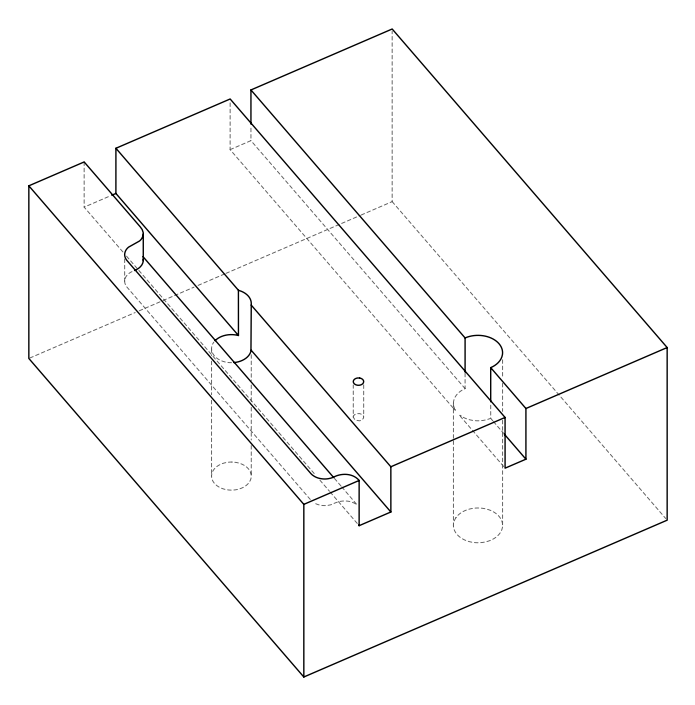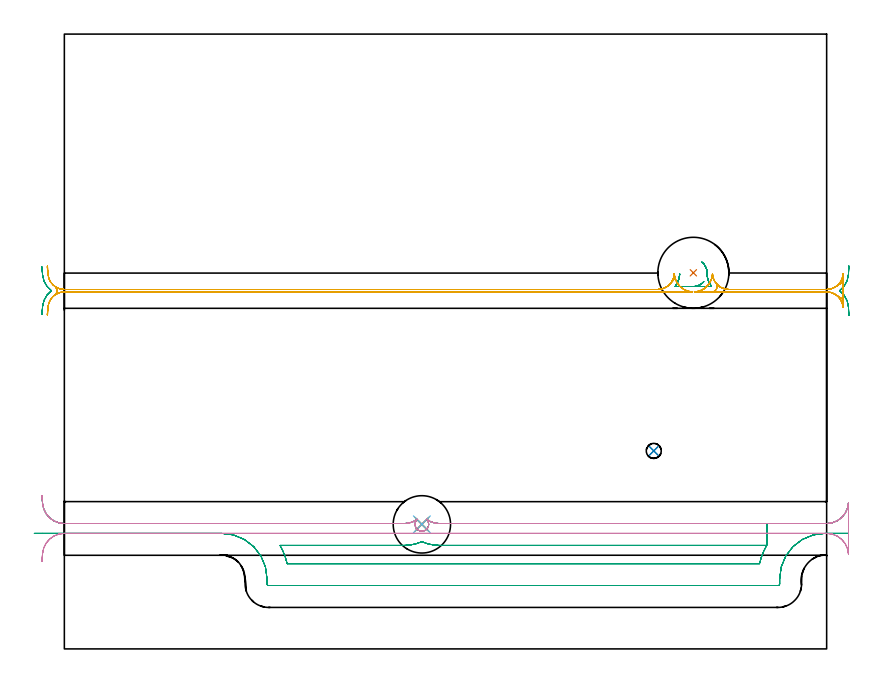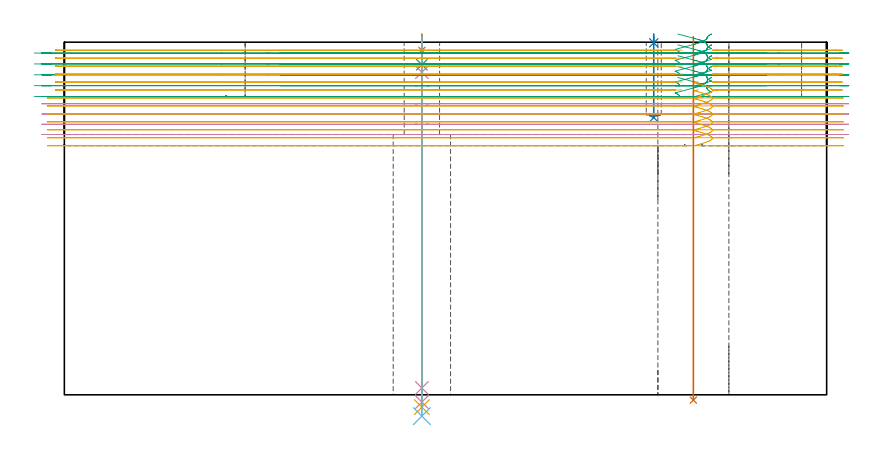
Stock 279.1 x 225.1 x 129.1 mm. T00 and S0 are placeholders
(PLAN: 11 operations, 8 tool changes, 36.3 min)
(1 SPOT_DRILL | STEP1HOLE | NXT0321_9005460120000 | 0.05 min | 181 mm3)
(2 SPOT_DRILL_1 | STEP1POCKET | NXT0321_9005460120000 | 0.03 min | 0 mm3)
(3 DRILL_BLIND_HOLE_INTO_CENTER | STEP1HOLE | NXT0301_026 | 0.04 min | 123 mm3)
(4 GUN_DRILL_THROUGH_HOLE | STEP1HOLE | UGT0307_001 | 0.58 min | 2363 mm3)
(5 SPADE_DRILL_TO_ENLARGE_THROUGH_HOLE | STEP1HOLE | UGT0306_004 | 0.54 min | 15784 mm3)
(6 DRILL_TO_ENLARGE_THROUGH_HOLE | STEP1HOLE | UGT0301_051 | 0.56 min | 26229 mm3)
(7 INDEXABLE_INSERT_DRILL_THROUGH_HOLE_FROM_SOLID | STEP1HOLE_1 | NXT0302_023 | 0.53 min | 68511 mm3)
(8 DRILL_BLIND_HOLE_INTO_CENTER_1 | STEP1POCKET | NXT0301_026 | 0.12 min | 637 mm3)
(9 MILL_OPEN_POCKET | POCKET_OPEN | NXT0201_012 | Follow Part, ap 4, ae 75% | 12.34 min | 182688 mm3)
(10 MILL_RECTANGULAR_SLOT | SLOT_RECTANGULAR | NXT0201_012 | Follow Part, ap 4, ae 75% | 5.19 min | 71486 mm3)
(11 MILL_RECTANGULAR_SLOT_1 | SLOT_RECTANGULAR_1 | NXT0201_011 | Follow Part, ap 3, ae 75% | 16.28 min | 123663 mm3)
(TOOL NXT0321_9005460120000 | NC Spot Drill, 142deg, 12mm, Carbide, Uncoated | D12 PA142 FL30 Z2)
(TOOL NXT0301_026 | Carbide Drill 5.5mm [860.1-0550-017A1-MM 2214] | D5.5 PA140 FL28 Z2)
(TOOL UGT0307_001 | Gun Drill 5 mm | D5 PA130 FL24 Z1)
(TOOL UGT0306_004 | Spade Drill 13.5mm | D13.5 PA132 FL10 Z2)
(TOOL UGT0301_051 | Twist Drill 21 mm | D21 PA118 FL145 Z2)
(TOOL NXT0302_023 | Index. Insert Drill 26mm [880-D2600L32-05] | D26 PA176 FL130 Z2)
(TOOL NXT0201_012 | ENDMILL 16mm [2P460-1600-NA 1630] | D16 FL38 Z6)
(TOOL NXT0201_011 | ENDMILL 12mm [2P460-1200-NA 1630] | D12 FL38 Z6)
(OP 1 SPOT_DRILL)
G17 G21 G94 G90
T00 M6
G54
G17 G0 G90 X130.9 Y45.6 S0 M3
G43 Z139.1 H0
G94 G81 G98 Z126.1 F250. R132.1
G80
M5
M2
(OP 2 SPOT_DRILL_1)
G17 G21 G94 G90
T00 M6
G54
G17 G0 G90 X215.8 Y72.5 S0 M3
G43 Z139.1 H0
G94 G81 G98 Z128.863 F250. R132.1
G80
M5
M2
(OP 3 DRILL_BLIND_HOLE_INTO_CENTER)
G17 G21 G94 G90
T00 M6
G54
G17 G0 G90 X130.9 Y45.6 S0 M3
G43 Z139.1 H1
G94 G81 G98 Z120.85 F250. R131.1
G80
M5
M2
(OP 4 GUN_DRILL_THROUGH_HOLE)
G17 G21 G94 G90
T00 M6
G54
G17 G0 G90 X130.9 Y45.6 M8
G43 Z139.1 H0
Z126.8
S716 M3
G94 G1 Z118.094 F125. M26
G4 X.084
Z2.5 F250.
G4 X.084
Z-2.666 F125.
G4 X.084
M5
M9
G0 Z126.8
Z139.1
M2
(OP 5 SPADE_DRILL_TO_ENLARGE_THROUGH_HOLE)
G17 G21 G94 G90
T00 M6
G54
G17 G0 G90 X130.9 Y45.6 S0 M3
G43 Z139.1 H0
G94 G73 G98 Z-4.505 F250. Q13.361 R131.1
G80
M5
M2
(OP 6 DRILL_TO_ENLARGE_THROUGH_HOLE)
G17 G21 G94 G90
T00 M6
G54
G17 G0 G90 X130.9 Y45.6 S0 M3
G43 Z139.1 H0
G94 G73 G98 Z-7.809 F250. Q19.558 R131.1
G80
M5
M2
(OP 7 INDEXABLE_INSERT_DRILL_THROUGH_HOLE_FROM_SOLID)
G17 G21 G94 G90
T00 M6
G54
G17 G0 G90 X230.3 Y137.7 S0 M3
G43 Z139.1 H1
G94 G81 G98 Z-1.954 F250. R131.1
G80
M5
M2
(OP 8 DRILL_BLIND_HOLE_INTO_CENTER_1)
G17 G21 G94 G90
T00 M6
G54
G17 G0 G90 X215.8 Y72.5 S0 M3
G43 Z139.1 H1
G94 G81 G98 Z101.5 F250. R131.1
G80
M5
M2
(OP 9 MILL_OPEN_POCKET)
G17 G21 G94 G90
T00 M6
G54
G17 G0 G90 X-8.23 Y122.403 S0 M3
G43 Z139.1 H1
Z125.12
G94 G1 X-7.97 Y125.392 F250.
G2 X-4.733 Y131.15 R8. F500.
X-7.97 Y136.908 R8.
G1 X-8.23 Y139.897 F250.
G0 Y122.403 Z121.14
G1 X-7.97 Y125.392
G2 X-4.733 Y131.15 R8. F500.
X-7.97 Y136.908 R8.
G1 X-8.23 Y139.897 F250.
G0 Y122.403 Z117.16
G1 X-7.97 Y125.392
G2 X-4.733 Y131.15 R8. F500.
X-7.97 Y136.908 R8.
G1 X-8.23 Y139.897 F250.
G0 Y122.403 Z113.18
G1 X-7.97 Y125.392
G2 X-4.733 Y131.15 R8. F500.
X-7.97 Y136.908 R8.
G1 X-8.23 Y139.897 F250.
G0 Y122.403 Z109.2
G1 X-7.97 Y125.392
G2 X-4.733 Y131.15 R8. F500.
X-7.97 Y136.908 R8.
G1 X-8.23 Y139.897 F250.
G0 Z139.1
X-11. Y42.3
Z125.12
G1 X-8.
X57.6 F500.
G2 X74.2 Y25.7 R16.6
G1 Y23.8
G3 X74.8 Y23.2 R0.6
G1 X261.3
G3 X261.9 Y23.8 R0.6
G1 Y25.7
G2 X278.5 Y42.3 R16.6
G1 X287.1
Y53.5
X287.09
G2 X279.1 Y45.9 R8.
G1 X257.138
Y37.9
G3 X254.523 Y31.2 R24.6
G1 X81.577
G3 X78.962 Y37.9 R24.6
G1 X124.469
G3 X130.9 Y39.249 R16.
X137.331 Y37.9 R16.
G1 X257.138
Y45.9
X137.331
G2 X132.655 Y47.409 R8.
G1 X132.634 Y47.387
G2 X133.293 Y44.887 R2.504
X133.08 Y44.384 R2.498
X129.35 Y43.642 R2.505
G1 X129.209 Y43.761
G2 X128.717 Y44.395 R2.506
X129.161 Y47.384 R2.506
G1 X129.14 Y47.405
G2 X124.469 Y45.9 R8.
G1 X0.
G2 X-7.97 Y53.208 R8.
G1 X-8.23 Y56.197 F250.
G0 X-11. Y42.3 Z121.14
G1 X-8.
X57.6 F500.
G2 X74.2 Y25.7 R16.6
G1 Y23.8
G3 X74.8 Y23.2 R0.6
G1 X261.3
G3 X261.9 Y23.8 R0.6
G1 Y25.7
G2 X278.5 Y42.3 R16.6
G1 X287.1
Y53.5
X287.09
G2 X279.1 Y45.9 R8.
G1 X257.138
Y37.9
G3 X254.523 Y31.2 R24.6
G1 X81.577
G3 X78.962 Y37.9 R24.6
G1 X124.469
G3 X130.9 Y39.249 R16.
X137.331 Y37.9 R16.
G1 X257.138
Y45.9
X137.331
G2 X132.655 Y47.409 R8.
G1 X132.634 Y47.387
G2 X133.292 Y44.886 R2.504
X133.081 Y44.386 R2.498
X129.35 Y43.642 R2.505
G1 X129.209 Y43.761
G2 X128.723 Y44.384 R2.506
X129.161 Y47.384 R2.506
G1 X129.14 Y47.405
G2 X124.469 Y45.9 R8.
G1 X0.
G2 X-7.97 Y53.208 R8.
G1 X-8.23 Y56.197 F250.
G0 X-11. Y42.3 Z117.16
G1 X-8.
X57.6 F500.
G2 X74.2 Y25.7 R16.6
G1 Y23.8
G3 X74.8 Y23.2 R0.6
G1 X261.3
G3 X261.9 Y23.8 R0.6
G1 Y25.7
G2 X278.5 Y42.3 R16.6
G1 X287.1
Y53.5
X287.09
G2 X279.1 Y45.9 R8.
G1 X257.138
Y37.9
G3 X254.523 Y31.2 R24.6
G1 X81.577
G3 X78.962 Y37.9 R24.6
G1 X124.469
G3 X130.9 Y39.249 R16.
X137.331 Y37.9 R16.
G1 X257.138
Y45.9
X137.331
G2 X132.655 Y47.409 R8.
G1 X132.634 Y47.387
G2 X133.326 Y45.012 R2.504
X133.221 Y44.679 R2.504
X129.351 Y43.642 R2.505
G1 X129.209 Y43.762
G2 X129.161 Y47.384 R2.506
G1 X129.14 Y47.405
G2 X124.469 Y45.9 R8.
G1 X0.
G2 X-7.97 Y53.208 R8.
G1 X-8.23 Y56.197 F250.
G0 X-11. Y42.3 Z113.18
G1 X-8.
X57.6 F500.
G2 X74.2 Y25.7 R16.6
G1 Y23.8
G3 X74.8 Y23.2 R0.6
G1 X261.3
G3 X261.9 Y23.8 R0.6
G1 Y25.7
G2 X278.5 Y42.3 R16.6
G1 X287.1
Y53.5
X287.09
G2 X279.1 Y45.9 R8.
G1 X257.138
Y37.9
G3 X254.523 Y31.2 R24.6
G1 X81.577
G3 X78.962 Y37.9 R24.6
G1 X124.469
G3 X130.9 Y39.249 R16.
X137.331 Y37.9 R16.
G1 X257.138
Y45.9
X137.331
G2 X132.655 Y47.409 R8.
G1 X132.634 Y47.387
G2 X133.326 Y45.012 R2.504
X133.221 Y44.679 R2.504
X129.351 Y43.642 R2.505
G1 X129.209 Y43.762
G2 X129.161 Y47.384 R2.506
G1 X129.14 Y47.405
G2 X124.469 Y45.9 R8.
G1 X0.
G2 X-7.97 Y53.208 R8.
G1 X-8.23 Y56.197 F250.
G0 X-11. Y42.3 Z109.2
G1 X-8.
X57.6 F500.
G2 X74.2 Y25.7 R16.6
G1 Y23.8
G3 X74.8 Y23.2 R0.6
G1 X261.3
G3 X261.9 Y23.8 R0.6
G1 Y25.7
G2 X278.5 Y42.3 R16.6
G1 X287.1
Y53.5
X287.09
G2 X279.1 Y45.9 R8.
G1 X257.138
Y37.9
G3 X254.523 Y31.2 R24.6
G1 X81.577
G3 X78.962 Y37.9 R24.6
G1 X124.469
G3 X130.9 Y39.249 R16.
X137.331 Y37.9 R16.
G1 X257.138
Y45.9
X137.331
G2 X132.655 Y47.409 R8.
G1 X132.634 Y47.387
G2 X133.327 Y45.018 R2.504
X133.22 Y44.675 R2.503
G1 X133.186 Y44.594
G2 X129.351 Y43.642 R2.505
G1 X129.209 Y43.762
G2 X129.161 Y47.384 R2.506
G1 X129.14 Y47.405
G2 X124.469 Y45.9 R8.
G1 X0.
G2 X-7.97 Y53.208 R8.
G1 X-8.23 Y56.197 F250.
G0 Z139.1
X224.63 Y132.7
Z132.1
G1 X230.819 Z130.442
X230.816 Y132.73 Z130.434
X231.131 Y132.762 Z130.349
X231.804 Y132.924 Z130.163
X232.449 Y133.176 Z129.978
X232.727 Y133.329 Z129.893
X233.003 Y133.484 Z129.808
X233.476 Y133.829 Z129.651
X233.906 Y134.226 Z129.494
X234.111 Y134.468 Z129.409
X233.906 Y134.226 Z129.324
X233.476 Y133.829 Z129.167
X233.003 Y133.484 Z129.011
X232.727 Y133.329 Z128.926
X232.449 Y133.176 Z128.841
X231.804 Y132.924 Z128.655
X231.131 Y132.762 Z128.47
X230.816 Y132.73 Z128.385
X230.819 Y132.7 Z128.377
X223.624 Z126.449
X223.869 Y133.016 Z126.342
X224.408 Y133.906 Z126.063
X224.826 Y134.858 Z125.784
X225.118 Y135.856 Z125.506
X225.278 Y136.884 Z125.227
X225.294 Y137.284 Z125.12
G2 X223.624 Y132.7 R8. F500.
G1 X229.783
X232.783 F250.
G0 X224.619 Z128.12
G1 X230.819 Z126.459
X230.816 Y132.73 Z126.451
X231.131 Y132.762 Z126.366
X231.804 Y132.924 Z126.18
X232.449 Y133.176 Z125.995
X232.727 Y133.329 Z125.91
X233.003 Y133.484 Z125.825
X233.472 Y133.825 Z125.669
X233.898 Y134.218 Z125.514
X234.103 Y134.46 Z125.429
X233.898 Y134.218 Z125.344
X233.472 Y133.825 Z125.189
X233.003 Y133.484 Z125.034
X232.727 Y133.329 Z124.949
X232.449 Y133.176 Z124.864
X231.804 Y132.924 Z124.678
X231.131 Y132.762 Z124.493
X230.816 Y132.73 Z124.408
X230.819 Y132.7 Z124.4
X223.624 Z122.472
X223.869 Y133.016 Z122.365
X224.409 Y133.908 Z122.085
X224.828 Y134.863 Z121.806
X225.12 Y135.864 Z121.527
X225.279 Y136.895 Z121.247
X225.295 Y137.295 Z121.14
G2 X223.624 Y132.7 R8. F500.
G1 X229.783
X232.783 F250.
G0 X224.617 Z124.14
G1 X230.822 Z122.477
X230.819 Y132.73 Z122.469
X231.125 Y132.762 Z122.387
X231.424 Y132.831 Z122.305
X231.732 Y132.902 Z122.22
X232.547 Y133.225 Z121.985
X233.293 Y133.686 Z121.75
X233.535 Y133.891 Z121.665
X233.776 Y134.096 Z121.58
X233.898 Y134.219 Z121.534
X234.103 Y134.46 Z121.449
X233.898 Y134.219 Z121.364
X233.776 Y134.096 Z121.318
X233.535 Y133.891 Z121.233
X233.293 Y133.686 Z121.148
X232.547 Y133.225 Z120.913
X231.732 Y132.902 Z120.678
X231.424 Y132.831 Z120.593
X231.125 Y132.762 Z120.511
X230.819 Y132.73 Z120.429
X230.822 Y132.7 Z120.421
X223.624 Z118.492
X223.869 Y133.016 Z118.385
X224.409 Y133.908 Z118.105
X224.828 Y134.863 Z117.826
X225.12 Y135.864 Z117.547
X225.279 Y136.895 Z117.267
X225.295 Y137.295 Z117.16
G2 X223.624 Y132.7 R8. F500.
G1 X229.78
X232.78 F250.
G0 X224.611 Z120.16
G1 X230.822 Z118.496
X230.819 Y132.73 Z118.488
X231.125 Y132.762 Z118.405
X231.424 Y132.831 Z118.323
X231.732 Y132.902 Z118.238
X232.547 Y133.225 Z118.003
X233.293 Y133.686 Z117.768
X233.535 Y133.891 Z117.684
X233.776 Y134.096 Z117.599
X233.894 Y134.214 Z117.554
X234.1 Y134.455 Z117.469
X233.894 Y134.214 Z117.384
X233.776 Y134.096 Z117.339
X233.535 Y133.891 Z117.254
X233.293 Y133.686 Z117.17
X232.547 Y133.225 Z116.935
X231.732 Y132.902 Z116.7
X231.424 Y132.831 Z116.615
X231.125 Y132.762 Z116.533
X230.819 Y132.73 Z116.45
X230.822 Y132.7 Z116.442
X223.624 Z114.514
X223.869 Y133.016 Z114.406
X224.41 Y133.91 Z114.127
X224.829 Y134.866 Z113.847
X225.121 Y135.869 Z113.567
X225.28 Y136.901 Z113.287
X225.295 Y137.3 Z113.18
G2 X223.624 Y132.7 R8. F500.
G1 X229.78
X232.78 F250.
G0 X224.613 Z116.18
G1 X230.822 Z114.516
X230.819 Y132.73 Z114.508
X231.134 Y132.763 Z114.424
X231.808 Y132.925 Z114.238
X232.453 Y133.178 Z114.052
X232.73 Y133.331 Z113.967
X233.007 Y133.486 Z113.882
X233.471 Y133.825 Z113.728
X233.893 Y134.215 Z113.574
X234.099 Y134.456 Z113.489
X233.893 Y134.215 Z113.404
X233.471 Y133.825 Z113.25
X233.007 Y133.486 Z113.096
X232.73 Y133.331 Z113.011
X232.453 Y133.178 Z112.927
X231.808 Y132.925 Z112.741
X231.134 Y132.763 Z112.555
X230.819 Y132.73 Z112.47
X230.822 Y132.7 Z112.462
X223.624 Z110.534
X223.869 Y133.016 Z110.426
X224.41 Y133.91 Z110.147
X224.829 Y134.866 Z109.867
X225.121 Y135.869 Z109.587
X225.28 Y136.901 Z109.307
X225.295 Y137.3 Z109.2
G2 X223.624 Y132.7 R8. F500.
G1 X229.78
X232.78 F250.
G0 Z139.1
X236.787
Z132.1
G1 X236.976 Z132.049
X236.731 Y133.016 Z131.942
X236.254 Y133.789 Z131.699
X235.868 Y134.611 Z131.455
X235.578 Y135.471 Z131.212
X235.386 Y136.358 Z130.969
X235.297 Y137.261 Z130.726
X235.3 Y137.662 Z130.619
X235.302 Y137.978 Z130.534
X235.199 Y138.747 Z130.326
X234.979 Y139.491 Z130.118
X234.646 Y140.192 Z129.91
X234.209 Y140.833 Z129.702
X233.679 Y141.399 Z129.494
X233.432 Y141.598 Z129.409
X233.679 Y141.399 Z129.325
X234.209 Y140.833 Z129.117
X234.646 Y140.192 Z128.909
X234.979 Y139.491 Z128.701
X235.199 Y138.747 Z128.493
X235.302 Y137.978 Z128.285
X235.3 Y137.662 Z128.2
X235.297 Y137.261 Z128.093
X235.386 Y136.358 Z127.85
X235.578 Y135.471 Z127.607
X235.868 Y134.611 Z127.363
X236.254 Y133.789 Z127.12
X236.731 Y133.016 Z126.877
X236.976 Y132.7 Z126.77
X230.819 Z125.12
X236.976 F500.
G2 X235.307 Y137.264 R8.
G0 Z139.1
X236.787 Y132.7
Z128.12
G1 X236.976 Z128.069 F250.
X236.731 Y133.016 Z127.962
X236.254 Y133.789 Z127.719
X235.868 Y134.611 Z127.475
X235.578 Y135.471 Z127.232
X235.386 Y136.358 Z126.989
X235.297 Y137.261 Z126.746
X235.3 Y137.662 Z126.639
X235.302 Y137.978 Z126.554
X235.199 Y138.747 Z126.346
X234.979 Y139.491 Z126.138
X234.646 Y140.192 Z125.93
X234.209 Y140.833 Z125.722
X233.679 Y141.399 Z125.514
X233.432 Y141.598 Z125.429
X233.679 Y141.399 Z125.345
X234.209 Y140.833 Z125.137
X234.646 Y140.192 Z124.929
X234.979 Y139.491 Z124.721
X235.199 Y138.747 Z124.513
X235.302 Y137.978 Z124.305
X235.3 Y137.662 Z124.22
X235.297 Y137.261 Z124.113
X235.386 Y136.358 Z123.87
X235.578 Y135.471 Z123.627
X235.868 Y134.611 Z123.383
X236.254 Y133.789 Z123.14
X236.731 Y133.016 Z122.897
X236.976 Y132.7 Z122.79
X230.819 Z121.14
X236.976 F500.
G2 X235.307 Y137.264 R8.
G0 Z139.1
X236.789 Y132.7
Z124.14
G1 X236.976 Z124.09 F250.
X236.731 Y133.016 Z123.983
X236.254 Y133.789 Z123.739
X235.868 Y134.611 Z123.496
X235.578 Y135.471 Z123.253
X235.386 Y136.358 Z123.01
X235.297 Y137.261 Z122.767
X235.3 Y137.662 Z122.659
X235.302 Y137.978 Z122.575
X235.199 Y138.748 Z122.366
X234.979 Y139.492 Z122.158
X234.645 Y140.193 Z121.95
X234.208 Y140.835 Z121.742
X233.677 Y141.401 Z121.534
X233.43 Y141.599 Z121.449
X233.677 Y141.401 Z121.365
X234.208 Y140.835 Z121.157
X234.645 Y140.193 Z120.949
X234.979 Y139.492 Z120.74
X235.199 Y138.748 Z120.532
X235.302 Y137.978 Z120.324
X235.3 Y137.662 Z120.24
X235.297 Y137.261 Z120.132
X235.386 Y136.358 Z119.889
X235.578 Y135.471 Z119.646
X235.868 Y134.611 Z119.403
X236.254 Y133.789 Z119.159
X236.731 Y133.016 Z118.916
X236.976 Y132.7 Z118.809
X230.822 Z117.16
X236.976 F500.
G2 X235.307 Y137.264 R8.
G0 Z139.1
X236.789 Y132.7
Z120.16
G1 X236.976 Z120.11 F250.
X236.731 Y133.016 Z120.003
X236.254 Y133.789 Z119.76
X235.868 Y134.611 Z119.516
X235.578 Y135.471 Z119.273
X235.386 Y136.358 Z119.03
X235.297 Y137.261 Z118.787
X235.3 Y137.662 Z118.679
X235.302 Y137.978 Z118.595
X235.199 Y138.748 Z118.387
X234.979 Y139.492 Z118.178
X234.645 Y140.193 Z117.97
X234.208 Y140.835 Z117.762
X233.677 Y141.401 Z117.554
X233.43 Y141.599 Z117.469
X233.677 Y141.401 Z117.385
X234.208 Y140.835 Z117.177
X234.645 Y140.193 Z116.969
X234.979 Y139.492 Z116.761
X235.199 Y138.748 Z116.552
X235.302 Y137.978 Z116.344
X235.3 Y137.662 Z116.26
X235.297 Y137.261 Z116.152
X235.386 Y136.358 Z115.909
X235.578 Y135.471 Z115.666
X235.868 Y134.611 Z115.423
X236.254 Y133.789 Z115.179
X236.731 Y133.016 Z114.936
X236.976 Y132.7 Z114.829
X230.822 Z113.18
X236.976 F500.
G2 X235.307 Y137.264 R8.
G0 Z139.1
X236.789 Y132.7
Z116.18
G1 X236.976 Z116.13 F250.
X236.731 Y133.016 Z116.023
X236.254 Y133.789 Z115.78
X235.868 Y134.611 Z115.536
X235.578 Y135.471 Z115.293
X235.386 Y136.358 Z115.05
X235.297 Y137.261 Z114.807
X235.3 Y137.662 Z114.699
X235.302 Y137.978 Z114.615
X235.199 Y138.748 Z114.407
X234.979 Y139.492 Z114.198
X234.645 Y140.193 Z113.99
X234.208 Y140.835 Z113.782
X233.677 Y141.401 Z113.574
X233.43 Y141.599 Z113.489
X233.677 Y141.401 Z113.405
X234.208 Y140.835 Z113.197
X234.645 Y140.193 Z112.989
X234.979 Y139.492 Z112.781
X235.199 Y138.748 Z112.572
X235.302 Y137.978 Z112.364
X235.3 Y137.662 Z112.28
X235.297 Y137.261 Z112.172
X235.386 Y136.358 Z111.929
X235.578 Y135.471 Z111.686
X235.868 Y134.611 Z111.443
X236.254 Y133.789 Z111.199
X236.731 Y133.016 Z110.956
X236.976 Y132.7 Z110.849
X230.822 Z109.2
X236.976 F500.
G2 X235.306 Y137.276 R8.
G0 Z139.1
X287.24 Y140.196
Z125.12
G1 X287.09 Y137.2 F250.
G2 X283.833 Y131.15 R8. F500.
X287.09 Y125.1 R8.
G1 X287.24 Y122.104 F250.
G0 Y140.196 Z121.14
G1 X287.09 Y137.2
G2 X283.833 Y131.15 R8. F500.
X287.09 Y125.1 R8.
G1 X287.24 Y122.104 F250.
G0 Y140.196 Z117.16
G1 X287.09 Y137.2
G2 X283.833 Y131.15 R8. F500.
X287.09 Y125.1 R8.
G1 X287.24 Y122.104 F250.
G0 Y140.196 Z113.18
G1 X287.09 Y137.2
G2 X283.833 Y131.15 R8. F500.
X287.09 Y125.1 R8.
G1 X287.24 Y122.104 F250.
G0 Y140.196 Z109.2
G1 X287.09 Y137.2
G2 X283.833 Y131.15 R8. F500.
X287.09 Y125.1 R8.
G1 X287.24 Y122.104 F250.
G0 Z139.1
M5
M2
(OP 10 MILL_RECTANGULAR_SLOT)
G17 G21 G94 G90
T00 M6
G54
G17 G0 G90 X-8.23 Y32.003 S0 M3
G43 Z139.1 H1
Z106.567
G94 G1 X-7.97 Y34.992 F250.
G2 X0. Y42.3 R8. F500.
G1 X279.1
G2 X287.09 Y34.7 R8.
G1 X287.1
Y53.5
X287.09
G2 X279.1 Y45.9 R8.
G1 X137.331
G2 X132.587 Y47.458 R8.
G1 X132.58 Y47.451
G2 X129.22 Y47.451 R-2.5
G1 X129.213 Y47.458
G2 X124.469 Y45.9 R8.
G1 X0.
G2 X-7.97 Y53.208 R8.
G1 X-8.23 Y56.197 F250.
G0 Y32.003 Z102.811
G1 X-7.97 Y34.992
G2 X0. Y42.3 R8. F500.
G1 X279.1
G2 X287.09 Y34.7 R8.
G1 X287.1
Y53.5
X287.09
G2 X279.1 Y45.9 R8.
G1 X137.331
G2 X132.587 Y47.458 R8.
G1 X132.58 Y47.451
G2 X129.22 Y47.451 R-2.5
G1 X129.213 Y47.458
G2 X124.469 Y45.9 R8.
G1 X0.
G2 X-7.97 Y53.208 R8.
G1 X-8.23 Y56.197 F250.
G0 Y32.003 Z99.056
G1 X-7.97 Y34.992
G2 X0. Y42.3 R8. F500.
G1 X279.1
G2 X287.09 Y34.7 R8.
G1 X287.1
Y53.5
X287.09
G2 X279.1 Y45.9 R8.
G1 X137.331
G2 X132.587 Y47.458 R8.
G1 X132.58 Y47.451
G2 X129.22 Y47.451 R-2.5
G1 X129.213 Y47.458
G2 X124.469 Y45.9 R8.
G1 X0.
G2 X-7.97 Y53.208 R8.
G1 X-8.23 Y56.197 F250.
G0 Y32.003 Z95.3
G1 X-7.97 Y34.992
G2 X0. Y42.3 R8. F500.
G1 X279.1
G2 X287.09 Y34.7 R8.
G1 X287.1
Y53.5
X287.09
G2 X279.1 Y45.9 R8.
G1 X137.331
G2 X132.587 Y47.458 R8.
G1 X132.58 Y47.451
G2 X129.22 Y47.451 R-2.5
G1 X129.213 Y47.458
G2 X124.469 Y45.9 R8.
G1 X0.
G2 X-7.97 Y53.208 R8.
G1 X-8.23 Y56.197 F250.
G0 Z139.1
M5
M2
(OP 11 MILL_RECTANGULAR_SLOT_1)
G17 G21 G94 G90
T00 M6
G54
G17 G0 G90 X284.893 Y134.217 S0 M3
G43 Z139.1 H1
Z126.185
G94 G1 X282.381 Y132.577 F250.
G2 X279.1 Y131.6 R6. F500.
G1 X243.3
G2 X238.762 Y133.674 R6.
G1 X238.736 Y133.66
G2 X238.928 Y133.181 R2.885
X238.159 Y131.076 R2.03
X237.342 Y130.729 R2.209
G1 X237.347 Y130.7
X279.1
G2 X282.367 Y129.733 R6.
G1 X284.883 Y128.099 F250.
G0 X284.893 Y134.217 Z123.269
G1 X282.381 Y132.577
G2 X279.1 Y131.6 R6. F500.
G1 X243.3
G2 X238.762 Y133.674 R6.
G1 X238.736 Y133.66
G2 X238.878 Y133.356 R3.503
G1 X238.929 Y133.177
G2 X238.156 Y131.074 R2.03
X237.342 Y130.729 R2.209
G1 X237.347 Y130.7
X279.1
G2 X282.367 Y129.733 R6.
G1 X284.883 Y128.099 F250.
G0 X284.893 Y134.217 Z120.354
G1 X282.381 Y132.577
G2 X279.1 Y131.6 R6. F500.
G1 X243.3
G2 X238.762 Y133.674 R6.
G1 X238.736 Y133.66
G2 X238.878 Y133.356 R3.503
G1 X238.929 Y133.177
G2 X238.156 Y131.074 R2.03
X237.342 Y130.729 R2.209
G1 X237.347 Y130.7
X279.1
G2 X282.367 Y129.733 R6.
G1 X284.883 Y128.099 F250.
G0 X284.893 Y134.217 Z117.438
G1 X282.381 Y132.577
G2 X279.1 Y131.6 R6. F500.
G1 X243.3
G2 X238.762 Y133.674 R6.
G1 X238.736 Y133.66
G2 X238.878 Y133.356 R3.503
X238.159 Y131.076 R2.03
X237.342 Y130.729 R2.209
G1 X237.347 Y130.7
X279.1
G2 X282.367 Y129.733 R6.
G1 X284.883 Y128.099 F250.
G0 X284.893 Y134.217 Z114.523
G1 X282.381 Y132.577
G2 X279.1 Y131.6 R6. F500.
G1 X243.3
G2 X238.762 Y133.674 R6.
G1 X238.736 Y133.66
G2 X238.928 Y133.182 R2.886
X238.159 Y131.076 R2.03
X237.342 Y130.729 R2.209
G1 X237.347 Y130.7
X279.1
G2 X282.367 Y129.733 R6.
G1 X284.883 Y128.099 F250.
G0 X284.893 Y134.217 Z111.608
G1 X282.381 Y132.577
G2 X279.1 Y131.6 R6. F500.
G1 X243.3
G2 X238.759 Y133.678 R6.
G1 X238.732 Y133.664
G2 X238.928 Y133.182 R2.989
X238.154 Y131.073 R2.012
X237.342 Y130.729 R2.209
G1 X237.347 Y130.7
X279.1
G2 X282.367 Y129.733 R6.
G1 X284.883 Y128.099 F250.
G0 Z139.1
X232.046 Y130.925
Z114.608
G1 X231.63 Y130.822 Z114.493
X230.938 Y130.724 Z114.305
X230.674 Y130.71 Z114.235
Y130.7 Z114.232
Y130.71 Z114.229
X230.938 Y130.724 Z114.158
X231.63 Y130.822 Z113.971
X232.309 Y130.989 Z113.784
X232.968 Y131.223 Z113.596
X233.6 Y131.521 Z113.409
X234.2 Y131.881 Z113.222
X234.76 Y132.299 Z113.034
X235.277 Y132.77 Z112.847
X235.743 Y133.291 Z112.66
X236.156 Y133.855 Z112.472
X236.51 Y134.458 Z112.285
X236.802 Y135.093 Z112.098
X237.029 Y135.754 Z111.91
X237.19 Y136.435 Z111.723
X237.282 Y137.128 Z111.536
X237.293 Y137.392 Z111.465
X237.303 Z111.462
X237.293 Z111.459
X237.282 Y137.128 Z111.388
X237.19 Y136.435 Z111.201
X237.029 Y135.754 Z111.014
X236.802 Y135.093 Z110.826
X236.51 Y134.458 Z110.639
X236.156 Y133.855 Z110.452
X235.743 Y133.291 Z110.264
X235.277 Y132.77 Z110.077
X234.76 Y132.299 Z109.89
X234.2 Y131.881 Z109.702
X233.6 Y131.521 Z109.515
X232.968 Y131.223 Z109.328
X232.309 Y130.989 Z109.141
X231.63 Y130.822 Z108.953
X230.938 Y130.724 Z108.766
X230.674 Y130.71 Z108.695
Y130.7 Z108.692
X279.1 F500.
G2 X285.09 Y125.046 R6.
G1 X285.1
Y137.254
X285.09
G2 X279.1 Y131.6 R6.
G1 X243.3
G2 X237.303 Y137.392 R6.
G0 X232.046 Y130.925 Z111.692
G1 X231.63 Y130.822 Z111.577 F250.
X230.938 Y130.724 Z111.39
X230.674 Y130.71 Z111.319
Y130.7 Z111.316
Y130.71 Z111.314
X230.938 Y130.724 Z111.243
X231.63 Y130.822 Z111.056
X232.309 Y130.989 Z110.868
X232.968 Y131.223 Z110.681
X233.6 Y131.521 Z110.494
X234.2 Y131.881 Z110.306
X234.76 Y132.299 Z110.119
X235.277 Y132.77 Z109.932
X235.743 Y133.291 Z109.744
X236.156 Y133.855 Z109.557
X236.51 Y134.458 Z109.37
X236.802 Y135.093 Z109.182
X237.029 Y135.754 Z108.995
X237.19 Y136.435 Z108.808
X237.282 Y137.128 Z108.62
X237.293 Y137.392 Z108.549
X237.303 Z108.547
X237.293 Z108.544
X237.282 Y137.128 Z108.473
X237.19 Y136.435 Z108.286
X237.029 Y135.754 Z108.098
X236.802 Y135.093 Z107.911
X236.51 Y134.458 Z107.724
X236.156 Y133.855 Z107.536
X235.743 Y133.291 Z107.349
X235.277 Y132.77 Z107.162
X234.76 Y132.299 Z106.974
X234.2 Y131.881 Z106.787
X233.6 Y131.521 Z106.6
X232.968 Y131.223 Z106.412
X232.309 Y130.989 Z106.225
X231.63 Y130.822 Z106.038
X230.938 Y130.724 Z105.85
X230.674 Y130.71 Z105.78
Y130.7 Z105.777
X279.1 F500.
G2 X285.09 Y125.046 R6.
G1 X285.1
Y137.254
X285.09
G2 X279.1 Y131.6 R6.
G1 X243.3
G2 X237.303 Y137.392 R6.
G0 X232.046 Y130.925 Z108.777
G1 X231.63 Y130.822 Z108.662 F250.
X230.938 Y130.724 Z108.475
X230.674 Y130.71 Z108.404
Y130.7 Z108.401
Y130.71 Z108.398
X230.938 Y130.724 Z108.328
X231.63 Y130.822 Z108.14
X232.309 Y130.989 Z107.953
X232.968 Y131.223 Z107.766
X233.6 Y131.521 Z107.578
X234.2 Y131.881 Z107.391
X234.76 Y132.299 Z107.204
X235.277 Y132.77 Z107.016
X235.743 Y133.291 Z106.829
X236.156 Y133.855 Z106.642
X236.51 Y134.458 Z106.454
X236.802 Y135.093 Z106.267
X237.029 Y135.754 Z106.08
X237.19 Y136.435 Z105.892
X237.282 Y137.128 Z105.705
X237.293 Y137.392 Z105.634
X237.303 Z105.631
X237.293 Z105.629
X237.282 Y137.128 Z105.558
X237.19 Y136.435 Z105.37
X237.029 Y135.754 Z105.183
X236.802 Y135.093 Z104.996
X236.51 Y134.458 Z104.808
X236.156 Y133.855 Z104.621
X235.743 Y133.291 Z104.434
X235.277 Y132.77 Z104.246
X234.76 Y132.299 Z104.059
X234.2 Y131.881 Z103.872
X233.6 Y131.521 Z103.684
X232.968 Y131.223 Z103.497
X232.309 Y130.989 Z103.31
X231.63 Y130.822 Z103.122
X230.938 Y130.724 Z102.935
X230.674 Y130.71 Z102.864
Y130.7 Z102.862
X279.1 F500.
G2 X285.09 Y125.046 R6.
G1 X285.1
Y137.254
X285.09
G2 X279.1 Y131.6 R6.
G1 X243.3
G2 X237.303 Y137.392 R6.
G0 X232.046 Y130.925 Z105.862
G1 X231.63 Y130.822 Z105.747 F250.
X230.938 Y130.724 Z105.559
X230.674 Y130.71 Z105.488
Y130.7 Z105.486
Y130.71 Z105.483
X230.938 Y130.724 Z105.412
X231.63 Y130.822 Z105.225
X232.309 Y130.989 Z105.037
X232.968 Y131.223 Z104.85
X233.6 Y131.521 Z104.663
X234.2 Y131.881 Z104.475
X234.76 Y132.299 Z104.288
X235.277 Y132.77 Z104.101
X235.743 Y133.291 Z103.914
X236.156 Y133.855 Z103.726
X236.51 Y134.458 Z103.539
X236.802 Y135.093 Z103.352
X237.029 Y135.754 Z103.164
X237.19 Y136.435 Z102.977
X237.282 Y137.128 Z102.79
X237.293 Y137.392 Z102.719
X237.303 Z102.716
X237.293 Z102.713
X237.282 Y137.128 Z102.642
X237.19 Y136.435 Z102.455
X237.029 Y135.754 Z102.268
X236.802 Y135.093 Z102.08
X236.51 Y134.458 Z101.893
X236.156 Y133.855 Z101.706
X235.743 Y133.291 Z101.518
X235.277 Y132.77 Z101.331
X234.76 Y132.299 Z101.144
X234.2 Y131.881 Z100.956
X233.6 Y131.521 Z100.769
X232.968 Y131.223 Z100.582
X232.309 Y130.989 Z100.394
X231.63 Y130.822 Z100.207
X230.938 Y130.724 Z100.02
X230.674 Y130.71 Z99.949
Y130.7 Z99.946
X279.1 F500.
G2 X285.09 Y125.046 R6.
G1 X285.1
Y137.254
X285.09
G2 X279.1 Y131.6 R6.
G1 X243.3
G2 X237.303 Y137.392 R6.
G0 X232.046 Y130.925 Z102.946
G1 X231.63 Y130.822 Z102.831 F250.
X230.938 Y130.724 Z102.644
X230.674 Y130.71 Z102.573
Y130.7 Z102.57
Y130.71 Z102.568
X230.938 Y130.724 Z102.497
X231.63 Y130.822 Z102.309
X232.309 Y130.989 Z102.122
X232.968 Y131.223 Z101.935
X233.6 Y131.521 Z101.747
X234.2 Y131.881 Z101.56
X234.76 Y132.299 Z101.373
X235.277 Y132.77 Z101.185
X235.743 Y133.291 Z100.998
X236.156 Y133.855 Z100.811
X236.51 Y134.458 Z100.623
X236.802 Y135.093 Z100.436
X237.029 Y135.754 Z100.249
X237.19 Y136.435 Z100.061
X237.282 Y137.128 Z99.874
X237.293 Y137.392 Z99.803
X237.303 Z99.801
X237.293 Z99.798
X237.282 Y137.128 Z99.727
X237.19 Y136.435 Z99.54
X237.029 Y135.754 Z99.352
X236.802 Y135.093 Z99.165
X236.51 Y134.458 Z98.978
X236.156 Y133.855 Z98.79
X235.743 Y133.291 Z98.603
X235.277 Y132.77 Z98.416
X234.76 Y132.299 Z98.228
X234.2 Y131.881 Z98.041
X233.6 Y131.521 Z97.854
X232.968 Y131.223 Z97.666
X232.309 Y130.989 Z97.479
X231.63 Y130.822 Z97.292
X230.938 Y130.724 Z97.104
X230.674 Y130.71 Z97.033
Y130.7 Z97.031
X279.1 F500.
G2 X285.09 Y125.046 R6.
G1 X285.1
Y137.254
X285.09
G2 X279.1 Y131.6 R6.
G1 X243.3
G2 X237.303 Y137.392 R6.
G0 X232.046 Y130.925 Z100.031
G1 X231.63 Y130.822 Z99.916 F250.
X230.938 Y130.724 Z99.729
X230.674 Y130.71 Z99.658
Y130.7 Z99.655
Y130.71 Z99.652
X230.938 Y130.724 Z99.581
X231.63 Y130.822 Z99.394
X232.309 Y130.989 Z99.207
X232.968 Y131.223 Z99.019
X233.6 Y131.521 Z98.832
X234.2 Y131.881 Z98.645
X234.76 Y132.299 Z98.457
X235.277 Y132.77 Z98.27
X235.743 Y133.291 Z98.083
X236.156 Y133.855 Z97.895
X236.51 Y134.458 Z97.708
X236.802 Y135.093 Z97.521
X237.029 Y135.754 Z97.333
X237.19 Y136.435 Z97.146
X237.282 Y137.128 Z96.959
X237.293 Y137.392 Z96.888
X237.303 Z96.885
X237.293 Z96.883
X237.282 Y137.128 Z96.812
X237.19 Y136.435 Z96.624
X237.029 Y135.754 Z96.437
X236.802 Y135.093 Z96.25
X236.51 Y134.458 Z96.062
X236.156 Y133.855 Z95.875
X235.743 Y133.291 Z95.688
X235.277 Y132.77 Z95.5
X234.76 Y132.299 Z95.313
X234.2 Y131.881 Z95.126
X233.6 Y131.521 Z94.938
X232.968 Y131.223 Z94.751
X232.309 Y130.989 Z94.564
X231.63 Y130.822 Z94.376
X230.938 Y130.724 Z94.189
X230.674 Y130.71 Z94.118
Y130.7 Z94.115
X279.1 F500.
G2 X285.09 Y125.046 R6.
G1 X285.1
Y137.254
X285.09
G2 X279.1 Y131.6 R6.
G1 X243.3
G2 X237.303 Y137.392 R6.
G0 X232.046 Y130.925 Z97.115
G1 X231.63 Y130.822 Z97.001 F250.
X230.938 Y130.724 Z96.813
X230.674 Y130.71 Z96.742
Y130.7 Z96.74
Y130.71 Z96.737
X230.938 Y130.724 Z96.666
X231.63 Y130.822 Z96.479
X232.309 Y130.989 Z96.291
X232.968 Y131.223 Z96.104
X233.6 Y131.521 Z95.917
X234.2 Y131.881 Z95.729
X234.76 Y132.299 Z95.542
X235.277 Y132.77 Z95.355
X235.743 Y133.291 Z95.167
X236.156 Y133.855 Z94.98
X236.51 Y134.458 Z94.793
X236.802 Y135.093 Z94.605
X237.029 Y135.754 Z94.418
X237.19 Y136.435 Z94.231
X237.282 Y137.128 Z94.043
X237.293 Y137.392 Z93.972
X237.303 Z93.97
X237.293 Z93.967
X237.282 Y137.128 Z93.896
X237.19 Y136.435 Z93.709
X237.029 Y135.754 Z93.522
X236.802 Y135.093 Z93.334
X236.51 Y134.458 Z93.147
X236.156 Y133.855 Z92.96
X235.743 Y133.291 Z92.772
X235.277 Y132.77 Z92.585
X234.76 Y132.299 Z92.398
X234.2 Y131.881 Z92.21
X233.6 Y131.521 Z92.023
X232.968 Y131.223 Z91.836
X232.309 Y130.989 Z91.648
X231.63 Y130.822 Z91.461
X230.938 Y130.724 Z91.274
X230.674 Y130.71 Z91.203
Y130.7 Z91.2
X279.1 F500.
G2 X285.09 Y125.046 R6.
G1 X285.1
Y137.254
X285.09
G2 X279.1 Y131.6 R6.
G1 X243.3
G2 X237.303 Y137.392 R6.
G0 Z139.1
X223.796 Y135.925
Z126.185
G1 X221.827 Y133.662 F250.
G2 X217.3 Y131.6 R6. F500.
G1 X0.
G2 X-3.282 Y132.577 R6.
G1 X-3.303 Y132.556
G2 X-3.106 Y132.333 R3.511
G1 X-3.008 Y132.183
G2 X-3.288 Y129.754 R2.031
G1 X-3.267 Y129.733
G2 X0. Y130.7 R6.
G1 X223.225
X226.225 F250.
G0 X223.801 Y135.943 Z123.269
G1 X221.838 Y133.674
G2 X217.3 Y131.6 R6. F500.
G1 X0.
G2 X-3.282 Y132.577 R6.
G1 X-3.303 Y132.556
G2 X-3.106 Y132.334 R3.51
X-3.288 Y129.754 R2.032
G1 X-3.267 Y129.733
G2 X0. Y130.7 R6.
G1 X223.225
X226.225 F250.
G0 X223.801 Y135.943 Z120.354
G1 X221.838 Y133.674
G2 X217.3 Y131.6 R6. F500.
G1 X0.
G2 X-3.282 Y132.577 R6.
G1 X-3.303 Y132.556
G2 X-3.106 Y132.334 R3.51
X-3.288 Y129.754 R2.032
G1 X-3.267 Y129.733
G2 X0. Y130.7 R6.
G1 X223.225
X226.225 F250.
G0 X223.799 Y135.936 Z117.438
G1 X221.834 Y133.669
G2 X217.3 Y131.6 R6. F500.
G1 X0.
G2 X-3.282 Y132.577 R6.
G1 X-3.303 Y132.556
G2 X-3.106 Y132.333 R3.51
G1 X-3.002 Y132.173
G2 X-3.289 Y129.754 R2.03
G1 X-3.268 Y129.732
G2 X0. Y130.7 R6.
G1 X223.225
X226.225 F250.
G0 X223.794 Y135.919 Z114.523
G1 X221.823 Y133.657
G2 X217.3 Y131.6 R6. F500.
G1 X0.
G2 X-3.282 Y132.577 R6.
G1 X-3.303 Y132.556
G2 X-3.106 Y132.333 R3.51
G1 X-3.005 Y132.177
G2 X-3.289 Y129.754 R2.03
G1 X-3.268 Y129.732
G2 X0. Y130.7 R6.
G1 X223.225
X226.225 F250.
G0 X223.794 Y135.917 Z111.608
G1 X221.822 Y133.656
G2 X217.3 Y131.6 R6. F500.
G1 X0.
G2 X-3.282 Y132.577 R6.
G1 X-3.303 Y132.556
G2 X-3.106 Y132.334 R3.51
X-3.288 Y129.754 R2.033
G1 X-3.267 Y129.733
G2 X0. Y130.7 R6.
G1 X223.225
X226.225 F250.
G0 Z139.1
X-6.27 Y122.314
Z108.692
G1 X-5.97 Y125.299
G2 X0. Y130.7 R6. F500.
G1 X229.926
Y130.71
G2 X223.307 Y137.392 R7.
G1 X223.297
G2 X217.3 Y131.6 R6.
G1 X0.
G2 X-5.97 Y137.001 R6.
G1 X-6.27 Y139.986 F250.
G0 Y122.314 Z105.777
G1 X-5.97 Y125.299
G2 X0. Y130.7 R6. F500.
G1 X229.926
Y130.71
G2 X223.307 Y137.392 R7.
G1 X223.297
G2 X217.3 Y131.6 R6.
G1 X0.
G2 X-5.97 Y137.001 R6.
G1 X-6.27 Y139.986 F250.
G0 Y122.314 Z102.862
G1 X-5.97 Y125.299
G2 X0. Y130.7 R6. F500.
G1 X229.926
Y130.71
G2 X223.307 Y137.392 R7.
G1 X223.297
G2 X217.3 Y131.6 R6.
G1 X0.
G2 X-5.97 Y137.001 R6.
G1 X-6.27 Y139.986 F250.
G0 Y122.314 Z99.946
G1 X-5.97 Y125.299
G2 X0. Y130.7 R6. F500.
G1 X229.926
Y130.71
G2 X223.307 Y137.392 R7.
G1 X223.297
G2 X217.3 Y131.6 R6.
G1 X0.
G2 X-5.97 Y137.001 R6.
G1 X-6.27 Y139.986 F250.
G0 X-6.163 Y122.051 Z97.031
G1 X-5.99 Y125.046
G2 X0. Y130.7 R6. F500.
G1 X229.926
Y130.71
G2 X223.307 Y137.392 R7.
G1 X223.297
G2 X217.3 Y131.6 R6.
G1 X0.
G2 X-5.99 Y137.254 R6.
G1 X-6.163 Y140.249 F250.
G0 Y122.051 Z94.115
G1 X-5.99 Y125.046
G2 X0. Y130.7 R6. F500.
G1 X229.926
Y130.71
G2 X223.307 Y137.392 R7.
G1 X223.297
G2 X217.3 Y131.6 R6.
G1 X0.
G2 X-5.99 Y137.254 R6.
G1 X-6.163 Y140.249 F250.
G0 Y122.051 Z91.2
G1 X-5.99 Y125.046
G2 X0. Y130.7 R6. F500.
G1 X229.926
Y130.71
G2 X223.307 Y137.392 R7.
G1 X223.297
G2 X217.3 Y131.6 R6.
G1 X0.
G2 X-5.99 Y137.254 R6.
G1 X-6.163 Y140.249 F250.
G0 Z139.1
M5
M2
